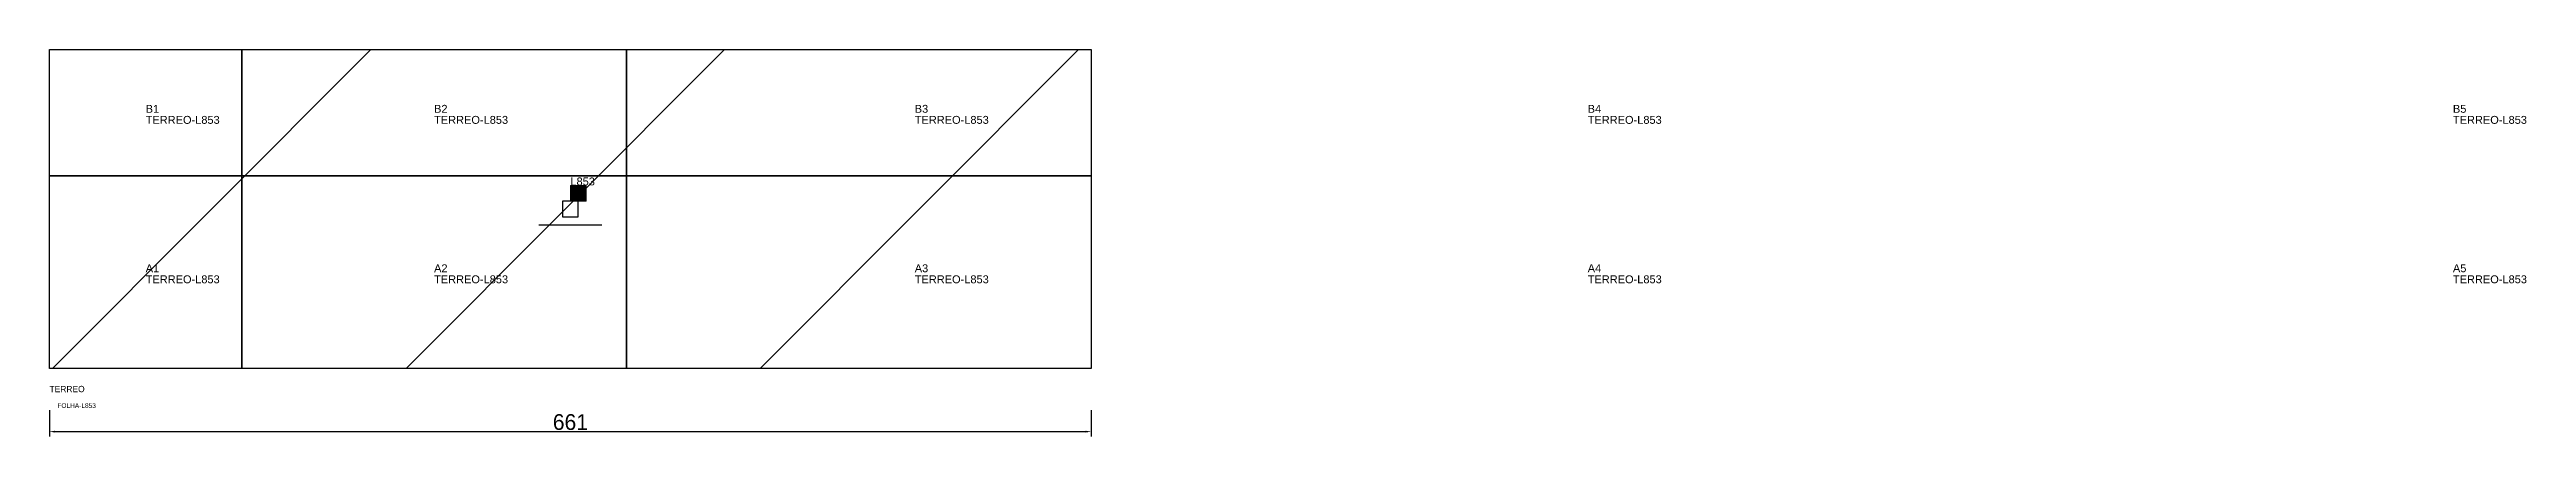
# Model space of a CAD drawing. Header units: metres. Extents: x 222 to 1794, y -44 to 202.
import ezdxf

# ---------------------------------------------------------------- set-up
doc = ezdxf.new("R2010")
doc.units = ezdxf.units.M
for name, color, linetype in [('3', 3, 'CONTINUOUS'), ('AUX00', 7, 'CONTINUOUS'), ('COTA', 241, 'CONTINUOUS'), ('FOLHA', 255, 'CONTINUOUS'), ('Hachura', 251, 'CONTINUOUS'), ('NOMENCLATURA', 7, 'CONTINUOUS'), ('Nível', 160, 'CONTINUOUS'), ('Painéis', 200, 'CONTINUOUS'), ('Pilares', 5, 'CONTINUOUS'), ('REAPROVEITAMENTO', 251, 'CONTINUOUS'), ('SARR_2.2x7', 40, 'CONTINUOUS')]:
    doc.layers.add(name, color=color, linetype=linetype)
doc.styles.add('ARIAL', font='Arial.ttf')
doc.styles.add('STR_STANDARD', font='arial.ttf')
doc.dimstyles.new('EZ DXF', dxfattribs={"dimtxt": 10, "dimasz": 3.5, "dimexe": 3, "dimexo": 1.5, "dimgap": 1, "dimtad": 1, "dimdec": 1, "dimdsep": 46, "dimcen": 2.5, "dimazin": 3, "dimtfac": 1, "dimtmove": 0, "dimatfit": 3})

msp = doc.modelspace()

# ---------------------------------------------------------------- hatches: boundary and pattern name
at = {"layer": 'Hachura'}
h = msp.add_hatch(dxfattribs=at)
h.set_pattern_fill('ANSI31', scale=50)
h.paths.add_polyline_path([(222.2, -0.5), (222.2, 201.5), (883.2, 201.5), (883.2, -0.5)])
h = msp.add_hatch(dxfattribs=at)
h.set_pattern_fill('ANSI31', scale=50)
h.paths.add_polyline_path([(222.2, -0.5), (222.2, 201.5), (883.2, 201.5), (883.2, -0.5)])
at = {"layer": 'Reaproveitamento'}
h = msp.add_hatch(dxfattribs=at)
h.set_pattern_fill('SOLID')
h.paths.add_polyline_path([(552.7, 105.5), (562.7, 105.5), (562.7, 115.5), (552.7, 115.5)])
h = msp.add_hatch(dxfattribs=at)
h.set_pattern_fill('SOLID')
h.paths.add_polyline_path([(552.7, 105.5), (562.7, 105.5), (562.7, 115.5), (552.7, 115.5)])

# ---------------------------------------------------------------- linework, layer by layer
at = {"layer": '3'}
for points in [[(344.2, -0.5), (344.2, 201.5)], [(344.2, -0.5), (344.2, 201.5)], [(588.2, -0.5), (588.2, 201.5)], [(588.2, -0.5), (588.2, 201.5)], [(222.2, 121.5), (883.2, 121.5)], [(222.2, 121.5), (883.2, 121.5)]]:
    msp.add_lwpolyline(points, close=True, dxfattribs=at)
at = {"layer": 'Painéis', "color": 200}
for p, q in [((222.2, -0.5), (222.2, 201.5)), ((222.2, 201.5), (883.2, 201.5)), ((222.2, -0.5), (222.2, 201.5)), ((222.2, 201.5), (883.2, 201.5)), ((883.2, 201.5), (883.2, -0.5)), ((883.2, 201.5), (883.2, -0.5)), ((883.2, -0.5), (222.2, -0.5)), ((883.2, -0.5), (222.2, -0.5))]:
    msp.add_line(p, q, dxfattribs=at)
at = {"layer": 'Pilares'}
msp.add_lwpolyline([(547.7, 95.5), (557.7, 95.5), (557.7, 105.5), (547.7, 105.5)], close=True, dxfattribs=at)
msp.add_lwpolyline([(547.7, 95.5), (557.7, 95.5), (557.7, 105.5), (547.7, 105.5)], close=True, dxfattribs=at)
at = {"layer": 'SARR_2.2x7'}
msp.add_line((532.7, 90.5), (572.7, 90.5), dxfattribs=at)
msp.add_line((532.7, 90.5), (572.7, 90.5), dxfattribs=at)

# ---------------------------------------------------------------- texts
at = {"layer": '3', "style": 'STR_STANDARD'}
for s, p in [('B1', (283.2, 161.5)), ('B1', (283.2, 161.5)), ('B2', (466.2, 161.5)), ('B2', (466.2, 161.5)), ('B3', (771.2, 161.5)), ('B3', (771.2, 161.5)), ('B4', (1198.2, 161.5)), ('B4', (1198.2, 161.5)), ('B5', (1747.2, 161.5)), ('B5', (1747.2, 161.5)), ('A1', (283.2, 60.5)), ('A1', (283.2, 60.5)), ('A2', (466.2, 60.5)), ('A2', (466.2, 60.5)), ('A3', (771.2, 60.5)), ('A3', (771.2, 60.5)), ('A4', (1198.2, 60.5)), ('A4', (1198.2, 60.5)), ('A5', (1747.2, 60.5)), ('A5', (1747.2, 60.5))]:
    msp.add_text(s, height=5, dxfattribs=at).set_placement(p)
at = {"layer": 'AUX00', "style": 'STR_STANDARD'}
for p in [(283.2, 154.5), (283.2, 154.5), (466.2, 154.5), (466.2, 154.5), (771.2, 154.5), (771.2, 154.5), (1198.2, 154.5), (1198.2, 154.5), (1747.2, 154.5), (1747.2, 154.5), (283.2, 53.5), (283.2, 53.5), (466.2, 53.5), (466.2, 53.5), (771.2, 53.5), (771.2, 53.5), (1198.2, 53.5), (1198.2, 53.5), (1747.2, 53.5), (1747.2, 53.5)]:
    msp.add_text('TERREO-L853', height=5, dxfattribs=at).set_placement(p)
at = {"layer": 'FOLHA'}
msp.add_text('FOLHA-L853', height=3, dxfattribs=at).set_placement((227.2, -25.5))
msp.add_text('FOLHA-L853', height=3, dxfattribs=at).set_placement((227.2, -25.5))
at = {"layer": 'NOMENCLATURA', "insert": (552.7, 120.5), "char_height": 5, "attachment_point": 1, "style": 'ARIAL'}
msp.add_mtext('L853', dxfattribs=at)
msp.add_mtext('L853', dxfattribs=at)
at = {"layer": 'Nível'}
msp.add_text('TERREO', height=4, dxfattribs=at).set_placement((222.2, -15.5))
msp.add_text('TERREO', height=4, dxfattribs=at).set_placement((222.2, -15.5))

# ---------------------------------------------------------------- dimensions: what is measured, and where the dimension line sits
at = {"layer": 'COTA'}
msp.add_linear_dim(base=(222.2, -40.5), p1=(222.2, -25.5), p2=(883.2, -25.5), dimstyle='EZ DXF', dxfattribs=at).render()
msp.add_linear_dim(base=(222.2, -40.5), p1=(222.2, -25.5), p2=(883.2, -25.5), dimstyle='EZ DXF', dxfattribs=at).render()

doc.saveas('drawing.dxf')
